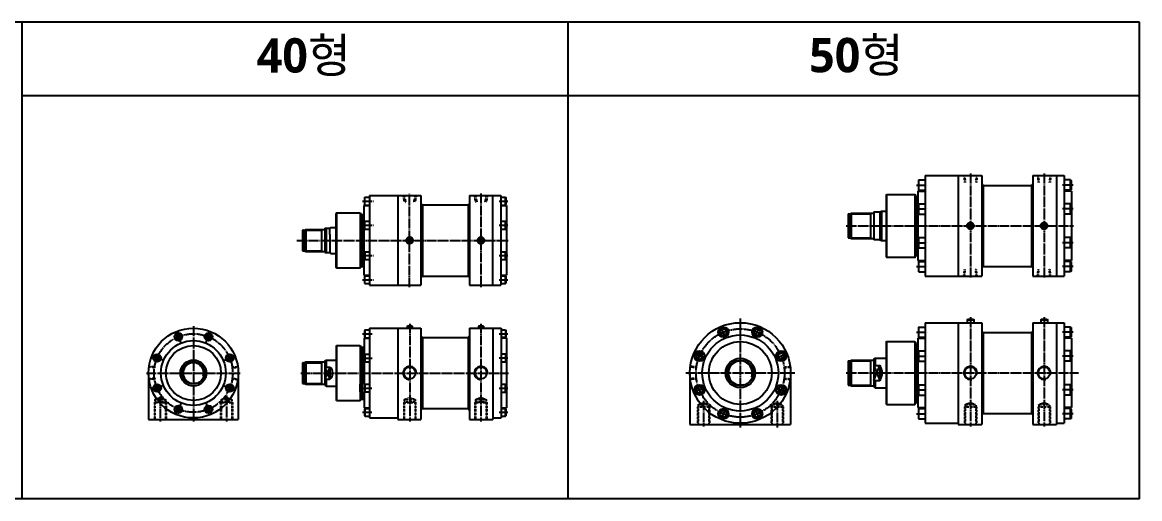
# Model space of a CAD drawing. Extents: x -985 to 5057, y -1057 to 1388.
# Drawn here: x 2782 to 5057, y 0 to 971 of the extents above; entities that cross this region are included whole.
import ezdxf

# ---------------------------------------------------------------- set-up
doc = ezdxf.new("R2010")
doc.units = 0
doc.header["$PDMODE"] = 1
for name, pattern in [('CENTER', [24, 20, -1.5, 1, -1.5]), ('HIDDEN', [5, 3.5, -1.5]), ('HIDDENX2', [0.75, 0.5, -0.25])]:
    doc.linetypes.add(name, pattern=pattern)
doc.layers.get('0').update_dxf_attribs({"linetype": 'CONTINUOUS'})
doc.layers.get('DEFPOINTS').update_dxf_attribs({"linetype": 'CONTINUOUS'})
for name, color, linetype in [('3', 2, 'HIDDEN'), ('4', 7, 'CONTINUOUS'), ('ML', 3, 'CONTINUOUS')]:
    doc.layers.add(name, color=color, linetype=linetype)
doc.styles.add('문자', font='romans.shx')

msp = doc.modelspace()

# ---------------------------------------------------------------- linework, layer by layer
for p, q in [((5057.3, 971), (0, 971)), ((2781.8, 0), (2781.8, 971)), ((3893.3, 0), (3893.3, 971)), ((5057.3, 0), (5057.3, 971)), ((5057.3, 821), (2781.8, 821)), ((5057.3, 0), (0, 0))]:
    msp.add_line(p, q)
at = {"color": 3}
for p, q in [((4470.4, 530.1), (4470.4, 582.1)), ((4470.4, 230.2), (4470.4, 282.2))]:
    msp.add_line(p, q, dxfattribs=at)
msp.add_circle((4712.8, 556.1), 7, dxfattribs=at)
at = {"layer": '3', "color": 2, "linetype": 'HIDDENX2'}
for p, q in [((4699.3, 658.6), (4700.8, 644.6)), ((4700.8, 658.6), (4702.3, 644.6)), ((4724.8, 658.6), (4723.3, 644.6)), ((4726.3, 658.6), (4724.8, 644.6)), ((4849.3, 658.6), (4850.8, 644.6)), ((4850.8, 658.6), (4852.3, 644.6)), ((4874.8, 658.6), (4873.3, 644.6)), ((4876.3, 658.6), (4874.8, 644.6)), ((3557.1, 617.9), (3559.6, 603.9)), ((3559.6, 617.9), (3562.6, 603.9)), ((3581.6, 617.9), (3578.6, 603.9)), ((3584.1, 617.9), (3581.6, 603.9)), ((3702.1, 617.9), (3704.6, 603.9)), ((3704.6, 617.9), (3707.6, 603.9)), ((3726.6, 617.9), (3723.6, 603.9)), ((3729.1, 617.9), (3726.6, 603.9)), ((4699.3, 453.6), (4700.8, 467.6)), ((4700.8, 453.6), (4702.3, 467.6)), ((4724.8, 453.6), (4723.3, 467.6)), ((4726.3, 453.6), (4724.8, 467.6)), ((4849.3, 453.6), (4850.8, 467.6)), ((4850.8, 453.6), (4852.3, 467.6)), ((4874.8, 453.6), (4873.3, 467.6)), ((4876.3, 453.6), (4874.8, 467.6)), ((3052.6, 266.9), (3039.5, 268.1)), ((3052.7, 268.1), (3039.7, 269.4)), ((3207.7, 268.1), (3220.8, 269.4)), ((3207.9, 266.9), (3221, 268.1)), ((4155.5, 267), (4142.2, 268.2)), ((4155.5, 268.2), (4142.4, 269.4)), ((4332.5, 268.2), (4345.7, 269.4)), ((4332.5, 267), (4345.8, 268.2)), ((3052.6, 245.4), (3039.5, 244.1)), ((3052.7, 244.1), (3039.7, 242.9)), ((3207.7, 244.1), (3220.8, 242.9)), ((3207.9, 245.4), (3221, 244.1)), ((4155.5, 245.5), (4142.2, 244.3)), ((4155.5, 244.2), (4142.4, 243.1)), ((4332.5, 245.5), (4345.8, 244.3)), ((4332.5, 244.2), (4345.7, 243.1)), ((3051.7, 202.1), (3062.7, 206.5)), ((3062.7, 206.5), (3073.7, 202.1)), ((3186.7, 202.1), (3197.7, 206.5)), ((3197.7, 206.5), (3208.7, 202.1)), ((3559.7, 202.1), (3570.7, 206.5)), ((3570.7, 206.5), (3581.7, 202.1)), ((3704.7, 202.1), (3715.7, 206.5)), ((3715.7, 206.5), (3726.7, 202.1)), ((3051.7, 197.1), (3050.7, 196.1)), ((3050.7, 196.1), (3074.7, 196.1)), ((3050.7, 196.1), (3050.7, 161.1)), ((3051.7, 202.1), (3073.7, 202.1)), ((3051.7, 202.1), (3051.7, 161.1)), ((3051.7, 197.1), (3073.7, 197.1)), ((3073.7, 202.1), (3073.7, 161.1)), ((3073.7, 197.1), (3074.7, 196.1)), ((3074.7, 196.1), (3074.7, 161.1)), ((3186.7, 197.1), (3185.7, 196.1)), ((3185.7, 196.1), (3209.7, 196.1)), ((3185.7, 196.1), (3185.7, 161.1)), ((3186.7, 202.1), (3208.7, 202.1)), ((3186.7, 202.1), (3186.7, 161.1)), ((3186.7, 197.1), (3208.7, 197.1)), ((3208.7, 202.1), (3208.7, 161.1)), ((3208.7, 197.1), (3209.7, 196.1)), ((3209.7, 196.1), (3209.7, 161.1)), ((3559.7, 197.1), (3558.7, 196.1)), ((3558.7, 196.1), (3558.7, 161.1)), ((3558.7, 196.1), (3582.7, 196.1)), ((3559.7, 202.1), (3559.7, 161.1)), ((3559.7, 202.1), (3581.7, 202.1)), ((3559.7, 197.1), (3581.7, 197.1)), ((3581.7, 202.1), (3581.7, 161.1)), ((3581.7, 197.1), (3582.7, 196.1)), ((3582.7, 196.1), (3582.7, 161.1)), ((3704.7, 197.1), (3703.7, 196.1)), ((3703.7, 196.1), (3727.7, 196.1)), ((3703.7, 196.1), (3703.7, 161.1)), ((3704.7, 202.1), (3726.7, 202.1)), ((3704.7, 202.1), (3704.7, 161.1)), ((3704.7, 197.1), (3726.7, 197.1)), ((3726.7, 202.1), (3726.7, 161.1)), ((3726.7, 197.1), (3727.7, 196.1)), ((3727.7, 196.1), (3727.7, 161.1)), ((4157, 187.2), (4157, 151.2)), ((4157, 187.2), (4181, 187.2)), ((4158, 192.2), (4169, 195.5)), ((4158, 192.2), (4158, 151.2)), ((4158, 192.2), (4180, 192.2)), ((4169, 195.5), (4180, 192.2)), ((4180, 192.2), (4180, 151.2)), ((4181, 187.2), (4181, 151.2)), ((4307, 187.2), (4307, 151.2)), ((4307, 187.2), (4331, 187.2)), ((4308, 192.2), (4319, 195.5)), ((4308, 192.2), (4308, 151.2)), ((4308, 192.2), (4330, 192.2)), ((4319, 195.5), (4330, 192.2)), ((4330, 192.2), (4330, 151.2)), ((4331, 187.2), (4331, 151.2)), ((4700.8, 187.2), (4724.8, 187.2)), ((4700.8, 187.2), (4700.8, 151.2)), ((4701.8, 192.2), (4712.8, 195.5)), ((4701.8, 192.2), (4723.8, 192.2)), ((4701.8, 192.2), (4701.8, 151.2)), ((4712.8, 195.5), (4723.8, 192.2)), ((4723.8, 192.2), (4723.8, 151.2)), ((4724.8, 187.2), (4724.8, 151.2)), ((4850.8, 187.2), (4874.8, 187.2)), ((4850.8, 187.2), (4850.8, 151.2)), ((4851.8, 192.2), (4862.8, 195.5)), ((4851.8, 192.2), (4873.8, 192.2)), ((4851.8, 192.2), (4851.8, 151.2)), ((4862.8, 195.5), (4873.8, 192.2)), ((4873.8, 192.2), (4873.8, 151.2)), ((4874.8, 187.2), (4874.8, 151.2))]:
    msp.add_line(p, q, dxfattribs=at)
at = {"layer": '4', "color": 0}
for p, q in [((4463.8, 580.6), (4509.3, 580.6)), ((4509.3, 580.6), (4511.9, 582.1)), ((3353.6, 547.4), (3391.1, 547.4)), ((3391.1, 547.4), (3393.7, 548.9)), ((4463.8, 531.6), (4509.3, 531.6)), ((4509.3, 531.6), (4511.9, 530.1)), ((3353.6, 505.4), (3391.1, 505.4)), ((3391.1, 505.4), (3393.7, 503.9)), ((3353.7, 277.1), (3391.2, 277.1)), ((3391.2, 277.1), (3393.8, 278.6)), ((4463.8, 280.7), (4509.3, 280.7)), ((4509.3, 280.7), (4511.9, 282.2)), ((3407.9, 268.4), (3397.7, 243.8)), ((3397.7, 268.4), (3407.9, 243.8)), ((4515.8, 241.1), (4528.3, 271.4)), ((4515.8, 271.4), (4528.3, 241.1)), ((3353.7, 235.1), (3391.2, 235.1)), ((3391.2, 235.1), (3393.8, 233.6)), ((4463.8, 231.7), (4509.3, 231.7)), ((4509.3, 231.7), (4511.9, 230.2))]:
    msp.add_line(p, q, dxfattribs=at)
for centre, radius, start, end in [((4712.8, 556.1), 6.5, 343.5889, 285.7556), ((4862.8, 556.1), 6.5, 336.0836, 289.3318), ((3570.6, 526.4), 6.5, 351.8918, 270.0376), ((3715.6, 526.4), 6.5, 351.8918, 270.0376), ((3130.2, 256.1), 21, 341.3769, 288.5943), ((4244, 256.2), 24.5, 341.2582, 286.7526), ((3570.7, 256.1), 13.5, 355.6528, 277.6447), ((3715.7, 256.1), 13.5, 352.1311, 277.5948), ((4712.8, 256.2), 13.5, 346.7258, 283.1342), ((4862.8, 256.2), 13.5, 346.337, 284.4251)]:
    msp.add_arc(centre, radius, start, end, dxfattribs=at)
at = {"layer": 'DEFPOINTS', "color": 0, "linetype": 'ByBlock'}
for p in [(4735.8, 658.6), (3593.6, 617.9), (3593.6, 434.9), (4735.8, 453.6), (3397.7, 231.3), (4515.8, 228), (3038.7, 161.1), (3546.7, 161.1), (3593.7, 161.1), (3692.7, 161.1), (3739.7, 161.1)]:
    msp.add_point(p, dxfattribs=at)
at = {"layer": 'ML', "color": 1, "linetype": 'CENTER'}
for p, q in [((4712.8, 662.6), (4712.8, 449.6)), ((4862.8, 662.6), (4862.8, 449.6)), ((4602.8, 639.3), (4624.8, 639.3)), ((4921.8, 639.3), (4899.8, 639.3)), ((3570.6, 430.9), (3570.6, 621.9)), ((3715.6, 621.9), (3715.6, 430.9)), ((3474.6, 606.4), (3497.2, 606.4)), ((3752.6, 606.4), (3770.6, 606.4)), ((4602.8, 590.6), (4624.8, 590.6)), ((4921.8, 590.6), (4899.8, 590.6)), ((3474.6, 557.4), (3497.2, 557.4)), ((3752.6, 557.4), (3770.6, 557.4)), ((3752.6, 557.4), (3770.6, 557.4)), ((4459.8, 556.1), (4922.8, 556.1)), ((3340.8, 526.4), (3771.6, 526.4)), ((4602.8, 521.7), (4624.8, 521.7)), ((4921.8, 521.7), (4899.8, 521.7)), ((3474.6, 495.4), (3497.2, 495.4)), ((3752.6, 495.4), (3770.6, 495.4)), ((3752.6, 495.4), (3770.6, 495.4)), ((4602.8, 473), (4624.8, 473)), ((4921.8, 473), (4899.8, 473)), ((3474.6, 446.4), (3497.2, 446.4)), ((3752.6, 446.4), (3770.6, 446.4)), ((4244, 367.2), (4244, 145.2)), ((4712.8, 369.7), (4712.8, 147.2)), ((4862.8, 369.7), (4862.8, 147.2)), ((3130.2, 351.6), (3130.2, 157.1)), ((3570.7, 356.6), (3570.7, 157.1)), ((3715.7, 356.6), (3715.7, 157.1)), ((4214.4, 327.8), (4204.8, 350.9)), ((4273.7, 327.8), (4283.3, 350.9)), ((3105, 317.1), (3095.2, 340.6)), ((3155.5, 317.1), (3165.3, 340.6)), ((3474.7, 336.1), (3494, 336.1)), ((3752.7, 336.1), (3770.7, 336.1)), ((4602.8, 339.4), (4624.8, 339.4)), ((4921.8, 339.4), (4899.8, 339.4)), ((3069.3, 281.4), (3045.7, 291.1)), ((3191.2, 281.4), (3214.8, 291.1)), ((3474.7, 286.7), (3494.6, 286.7)), ((3752.7, 287.1), (3770.7, 287.1)), ((4172.4, 285.9), (4149.3, 295.5)), ((4315.6, 285.9), (4338.7, 295.5)), ((4602.8, 290.7), (4624.8, 290.7)), ((4921.8, 290.7), (4899.8, 290.7)), ((3034.7, 256.1), (3225.7, 256.1)), ((3348.7, 256.1), (3771.7, 256.1)), ((4133, 256.2), (4355, 256.2)), ((4459.8, 256.2), (4932.7, 256.2)), ((3069.3, 230.8), (3045.7, 221.1)), ((3191.2, 230.8), (3214.8, 221.1)), ((3062.7, 208), (3062.7, 157.1)), ((3197.7, 210.3), (3197.7, 157.1)), ((3474.7, 225.5), (3493.4, 225.5)), ((3752.7, 225.1), (3770.7, 225.1)), ((4172.4, 226.6), (4149.3, 217)), ((4315.6, 226.6), (4338.7, 217)), ((4602.8, 221.8), (4624.8, 221.8)), ((4921.8, 221.8), (4899.8, 221.8)), ((3105, 195.1), (3095.2, 171.6)), ((3155.5, 195.1), (3165.3, 171.6)), ((4169, 199.5), (4169, 147.2)), ((4214.4, 184.6), (4204.8, 161.5)), ((4273.7, 184.6), (4283.3, 161.5)), ((4319, 199.5), (4319, 145.2)), ((3474.7, 176.1), (3493.4, 176.1)), ((3752.7, 176.1), (3770.7, 176.1)), ((4602.8, 173.1), (4624.8, 173.1)), ((4921.8, 173.1), (4899.8, 173.1))]:
    msp.add_line(p, q, dxfattribs=at)
at = {"layer": 'ML'}
for p, q in [((4887.8, 660.2), (4887.8, 453.6)), ((4607.8, 649.8), (4606.8, 648.8)), ((4606.8, 648.8), (4606.8, 629.8)), ((4607.8, 628.8), (4607.8, 649.8)), ((4607.8, 649.8), (4620.8, 649.8)), ((4620.8, 658.6), (4620.8, 453.6)), ((4620.8, 658.6), (4687.8, 658.6)), ((4687.8, 658.6), (4687.8, 453.6)), ((4687.8, 658.6), (4735.8, 658.6)), ((4687.8, 658.6), (4687.8, 453.6)), ((4735.8, 658.6), (4735.8, 453.6)), ((4738.8, 638.6), (4735.8, 641.6)), ((4738.8, 638.6), (4738.8, 473.6)), ((4738.8, 638.6), (4836.8, 638.6)), ((4836.8, 638.6), (4839.8, 641.6)), ((4836.8, 638.6), (4836.8, 473.6)), ((4839.8, 658.6), (4903.8, 658.6)), ((4839.8, 658.6), (4839.8, 453.6)), ((4903.8, 658.6), (4903.8, 453.6)), ((4916.8, 649.8), (4903.8, 649.8)), ((4916.8, 628.8), (4916.8, 649.8)), ((4916.8, 649.8), (4917.8, 648.8)), ((4917.8, 648.8), (4917.8, 629.8)), ((3479.6, 614.4), (3478.6, 613.4)), ((3479.6, 614.4), (3488.6, 614.4)), ((3479.6, 598.4), (3479.6, 614.4)), ((3488.6, 617.9), (3593.6, 617.9)), ((3488.6, 617.9), (3488.6, 434.9)), ((3546.6, 617.9), (3546.6, 434.9)), ((3593.6, 617.9), (3593.6, 434.9)), ((3692.6, 617.9), (3756.6, 617.9)), ((3692.6, 617.9), (3692.6, 434.9)), ((3739.6, 617.9), (3739.6, 434.9)), ((3756.6, 617.9), (3756.6, 434.9)), ((3756.6, 614.4), (3765.6, 614.4)), ((3765.6, 614.4), (3766.6, 613.4)), ((3765.6, 598.4), (3765.6, 614.4)), ((4540.8, 619.1), (4541.8, 620.1)), ((4540.8, 619.1), (4540.8, 493.1)), ((4541.8, 620.1), (4541.8, 492.1)), ((4541.8, 620.1), (4599.8, 620.1)), ((4599.8, 620.1), (4599.8, 492.1)), ((4599.8, 620.1), (4600.8, 619.1)), ((4600.8, 619.1), (4600.8, 493.1)), ((4600.8, 613.4), (4603.8, 615.1)), ((4603.8, 615.1), (4603.8, 497.1)), ((4603.8, 615.1), (4605.8, 615.1)), ((4605.8, 626.8), (4605.8, 485.5)), ((4605.8, 626.8), (4620.8, 626.8)), ((4606.8, 629.8), (4607.8, 628.8)), ((4607.8, 628.8), (4620.8, 628.8)), ((4916.8, 628.8), (4903.8, 628.8)), ((4918.8, 626.8), (4903.8, 626.8)), ((4917.8, 629.8), (4916.8, 628.8)), ((4918.8, 626.8), (4918.8, 485.5)), ((3477.6, 597.4), (3477.6, 455.4)), ((3477.6, 597.4), (3488.6, 597.4)), ((3478.6, 613.4), (3478.6, 599.4)), ((3479.6, 598.4), (3478.6, 599.4)), ((3479.6, 598.4), (3488.6, 598.4)), ((3596.6, 598.9), (3593.6, 601.9)), ((3596.6, 598.9), (3689.6, 598.9)), ((3596.6, 598.9), (3596.6, 453.9)), ((3689.6, 598.9), (3692.6, 601.9)), ((3689.6, 598.9), (3689.6, 453.9)), ((3756.6, 598.4), (3765.6, 598.4)), ((3756.6, 597.4), (3767.6, 597.4)), ((3765.6, 598.4), (3766.6, 599.4)), ((3766.6, 613.4), (3766.6, 599.4)), ((3767.6, 597.4), (3767.6, 455.4)), ((4607.8, 601.1), (4606.8, 600.1)), ((4606.8, 600.1), (4606.8, 581.1)), ((4607.8, 580.1), (4607.8, 601.1)), ((4607.8, 601.1), (4620.8, 601.1)), ((4916.8, 601.1), (4903.8, 601.1)), ((4916.8, 580.1), (4916.8, 601.1)), ((4916.8, 601.1), (4917.8, 600.1)), ((4917.8, 600.1), (4917.8, 581.1)), ((3421.6, 582.4), (3420.6, 581.4)), ((3420.6, 581.4), (3420.6, 471.4)), ((3421.6, 582.4), (3469.6, 582.4)), ((3421.6, 582.4), (3421.6, 470.4)), ((3469.6, 582.4), (3469.6, 565.4)), ((3469.6, 582.4), (3470.6, 581.4)), ((3470.6, 581.4), (3470.6, 565.4)), ((3470.6, 577.7), (3473.6, 579.4)), ((3473.6, 579.4), (3473.6, 565.4)), ((3473.6, 579.4), (3477.6, 579.4)), ((4463.8, 580.6), (4463.8, 531.6)), ((4463.8, 580.6), (4467.8, 580.6)), ((4467.8, 580.6), (4470.4, 582.1)), ((4467.8, 580.6), (4467.8, 531.6)), ((4470.4, 582.1), (4515.8, 582.1)), ((4509.3, 582.1), (4509.3, 530.1)), ((4515.8, 584.4), (4515.8, 527.9)), ((4515.8, 584.4), (4528.3, 584.4)), ((4528.3, 584.4), (4531.3, 586.1)), ((4528.3, 584.4), (4528.3, 527.9)), ((4531.3, 586.1), (4540.8, 586.1)), ((4531.3, 586.1), (4531.3, 526.1)), ((4606.8, 581.1), (4607.8, 580.1)), ((4607.8, 580.1), (4620.8, 580.1)), ((4916.8, 580.1), (4903.8, 580.1)), ((4917.8, 581.1), (4916.8, 580.1)), ((3352.6, 547.4), (3352.6, 505.4)), ((3353.6, 547.4), (3352.6, 547.4)), ((3352.6, 547.4), (3356.6, 547.4)), ((3356.6, 547.4), (3359.2, 548.9)), ((3356.6, 547.4), (3356.6, 505.4)), ((3359.2, 548.9), (3359.2, 503.9)), ((3359.2, 548.9), (3397.6, 548.9)), ((3391.1, 548.9), (3391.1, 503.9)), ((3397.6, 551.2), (3397.6, 501.6)), ((3397.6, 551.2), (3407.8, 551.2)), ((3400.6, 551.2), (3400.6, 538.7)), ((3407.4, 551.2), (3410.4, 552.9)), ((3407.8, 538.7), (3407.8, 551.4)), ((3410.4, 552.9), (3420.6, 552.9)), ((3469.6, 565.4), (3469.6, 487.4)), ((3470.6, 565.4), (3470.6, 487.4)), ((3473.6, 565.4), (3473.6, 487.4)), ((3473.6, 549.4), (3473.6, 503.4)), ((3479.6, 565.4), (3478.6, 564.4)), ((3478.6, 564.4), (3478.6, 550.4)), ((3478.6, 550.4), (3479.6, 549.4)), ((3479.6, 565.4), (3488.6, 565.4)), ((3479.6, 549.4), (3479.6, 565.4)), ((3479.6, 549.4), (3488.6, 549.4)), ((3756.6, 565.4), (3765.6, 565.4)), ((3756.6, 549.4), (3765.6, 549.4)), ((3765.6, 565.4), (3766.6, 564.4)), ((3765.6, 549.4), (3765.6, 565.4)), ((3765.6, 549.4), (3766.6, 550.4)), ((3766.6, 564.4), (3766.6, 550.4)), ((3400.6, 538.7), (3400.6, 514.1)), ((3407.8, 538.7), (3407.8, 514.1)), ((4463.8, 531.6), (4467.8, 531.6)), ((4467.8, 531.6), (4470.4, 530.1)), ((4470.4, 530.1), (4515.8, 530.1)), ((4528.3, 527.9), (4515.8, 527.9)), ((4528.3, 527.9), (4531.3, 526.1)), ((4531.3, 526.1), (4540.8, 526.1)), ((4607.8, 532.2), (4606.8, 531.2)), ((4606.8, 531.2), (4606.8, 512.2)), ((4607.8, 511.2), (4607.8, 532.2)), ((4607.8, 532.2), (4620.8, 532.2)), ((4916.8, 532.2), (4903.8, 532.2)), ((4916.8, 511.2), (4916.8, 532.2)), ((4916.8, 532.2), (4917.8, 531.2)), ((4917.8, 531.2), (4917.8, 512.2)), ((3353.6, 505.4), (3352.6, 505.4)), ((3352.6, 505.4), (3356.6, 505.4)), ((3356.6, 505.4), (3359.2, 503.9)), ((3359.2, 503.9), (3397.6, 503.9)), ((3397.6, 501.6), (3407.8, 501.6)), ((3400.6, 514.1), (3400.6, 501.6)), ((3407.4, 501.6), (3410.4, 499.9)), ((3407.8, 514.1), (3407.8, 501.4)), ((3479.6, 503.4), (3478.6, 502.4)), ((3478.6, 502.4), (3478.6, 488.4)), ((3479.6, 503.4), (3488.6, 503.4)), ((3479.6, 503.4), (3479.6, 487.4)), ((3756.6, 503.4), (3765.6, 503.4)), ((3766.6, 502.4), (3765.6, 503.4)), ((3765.6, 487.4), (3765.6, 503.4)), ((3766.6, 502.4), (3766.6, 488.4)), ((4606.8, 512.2), (4607.8, 511.2)), ((4607.8, 511.2), (4620.8, 511.2)), ((4916.8, 511.2), (4903.8, 511.2)), ((4917.8, 512.2), (4916.8, 511.2)), ((3410.4, 499.9), (3420.6, 499.9)), ((3469.6, 487.4), (3469.6, 470.4)), ((3470.6, 487.4), (3470.6, 471.4)), ((3473.6, 487.4), (3473.6, 473.4)), ((3478.6, 488.4), (3479.6, 487.4)), ((3479.6, 487.4), (3488.6, 487.4)), ((3756.6, 487.4), (3765.6, 487.4)), ((3765.6, 487.4), (3766.6, 488.4)), ((4540.8, 493.1), (4541.8, 492.1)), ((4541.8, 492.1), (4599.8, 492.1)), ((4599.8, 492.1), (4600.8, 493.1)), ((4600.8, 498.9), (4603.8, 497.1)), ((4603.8, 497.1), (4605.8, 497.1)), ((4605.8, 485.5), (4620.8, 485.5)), ((4607.8, 483.5), (4606.8, 482.5)), ((4606.8, 482.5), (4606.8, 463.5)), ((4607.8, 462.5), (4607.8, 483.5)), ((4607.8, 483.5), (4620.8, 483.5)), ((4918.8, 485.5), (4903.8, 485.5)), ((4916.8, 483.5), (4903.8, 483.5)), ((4916.8, 462.5), (4916.8, 483.5)), ((4916.8, 483.5), (4917.8, 482.5)), ((4917.8, 482.5), (4917.8, 463.5)), ((3421.6, 470.4), (3420.6, 471.4)), ((3421.6, 470.4), (3469.6, 470.4)), ((3469.6, 470.4), (3470.6, 471.4)), ((3470.6, 475.1), (3473.6, 473.4)), ((3473.6, 473.4), (3477.6, 473.4)), ((3477.6, 455.4), (3488.6, 455.4)), ((3756.6, 455.4), (3767.6, 455.4)), ((4606.8, 463.5), (4607.8, 462.5)), ((4607.8, 462.5), (4620.8, 462.5)), ((4735.8, 470.6), (4738.8, 473.6)), ((4738.8, 473.6), (4836.8, 473.6)), ((4839.8, 470.6), (4836.8, 473.6)), ((4916.8, 462.5), (4903.8, 462.5)), ((4917.8, 463.5), (4916.8, 462.5)), ((3479.6, 454.4), (3478.6, 453.4)), ((3478.6, 453.4), (3478.6, 439.4)), ((3479.6, 438.4), (3478.6, 439.4)), ((3479.6, 454.4), (3488.6, 454.4)), ((3479.6, 438.4), (3479.6, 454.4)), ((3479.6, 438.4), (3488.6, 438.4)), ((3488.6, 434.9), (3593.6, 434.9)), ((3596.6, 453.9), (3593.6, 450.9)), ((3596.6, 453.9), (3689.6, 453.9)), ((3689.6, 453.9), (3692.6, 450.9)), ((3692.6, 434.9), (3756.6, 434.9)), ((3756.6, 454.4), (3765.6, 454.4)), ((3756.6, 438.4), (3765.6, 438.4)), ((3765.6, 454.4), (3766.6, 453.4)), ((3765.6, 438.4), (3765.6, 454.4)), ((3765.6, 438.4), (3766.6, 439.4)), ((3766.6, 453.4), (3766.6, 439.4)), ((4620.8, 453.6), (4735.8, 453.6)), ((4839.8, 453.6), (4887.8, 453.6)), ((4887.8, 453.6), (4903.8, 453.6)), ((4706.8, 365.7), (4705.8, 364.7)), ((4705.8, 364.7), (4705.8, 358.7)), ((4705.8, 364.7), (4719.8, 364.7)), ((4706.8, 365.7), (4718.8, 365.7)), ((4718.8, 365.7), (4719.8, 364.7)), ((4719.8, 364.7), (4719.8, 358.7)), ((4856.8, 365.7), (4855.8, 364.7)), ((4855.8, 364.7), (4869.8, 364.7)), ((4855.8, 364.7), (4855.8, 358.7)), ((4856.8, 365.7), (4868.8, 365.7)), ((4868.8, 365.7), (4869.8, 364.7)), ((4869.8, 364.7), (4869.8, 358.7)), ((3479.7, 344.1), (3478.7, 343.1)), ((3478.7, 343.1), (3478.7, 329.1)), ((3479.7, 344.1), (3488.7, 344.1)), ((3479.7, 328.1), (3479.7, 344.1)), ((3488.7, 347.6), (3593.7, 347.6)), ((3488.7, 347.6), (3488.7, 164.6)), ((3546.7, 347.6), (3546.7, 161.1)), ((3565.7, 351.6), (3566.7, 352.6)), ((3565.7, 351.6), (3565.7, 347.6)), ((3565.7, 351.6), (3575.7, 351.6)), ((3566.7, 352.6), (3574.7, 352.6)), ((3575.7, 351.6), (3574.7, 352.6)), ((3575.7, 351.6), (3575.7, 347.6)), ((3593.7, 347.6), (3593.7, 161.1)), ((3692.7, 347.6), (3692.7, 161.1)), ((3692.7, 347.6), (3756.7, 347.6)), ((3711.7, 352.6), (3710.7, 351.6)), ((3710.7, 351.6), (3710.7, 347.6)), ((3710.7, 351.6), (3720.7, 351.6)), ((3711.7, 352.6), (3719.7, 352.6)), ((3719.7, 352.6), (3720.7, 351.6)), ((3720.7, 351.6), (3720.7, 347.6)), ((3739.7, 347.6), (3739.7, 161.1)), ((3756.7, 347.6), (3756.7, 164.6)), ((3756.7, 344.1), (3765.7, 344.1)), ((3765.7, 344.1), (3766.7, 343.1)), ((3765.7, 344.1), (3765.7, 328.1)), ((3766.7, 343.1), (3766.7, 329.1)), ((4607.8, 349.9), (4606.8, 348.9)), ((4606.8, 348.9), (4606.8, 329.9)), ((4607.8, 328.9), (4607.8, 349.9)), ((4607.8, 349.9), (4620.8, 349.9)), ((4620.8, 358.7), (4687.8, 358.7)), ((4620.8, 358.7), (4620.8, 153.7)), ((4687.8, 358.7), (4687.8, 151.2)), ((4687.8, 358.7), (4687.8, 153.7)), ((4687.8, 358.7), (4735.8, 358.7)), ((4735.8, 358.7), (4735.8, 151.2)), ((4738.8, 338.7), (4735.8, 341.7)), ((4836.8, 338.7), (4839.8, 341.7)), ((4839.8, 358.7), (4839.8, 151.2)), ((4839.8, 358.7), (4903.8, 358.7)), ((4887.8, 358.7), (4887.8, 151.2)), ((4903.8, 358.7), (4903.8, 153.7)), ((4916.8, 349.9), (4903.8, 349.9)), ((4916.8, 328.9), (4916.8, 349.9)), ((4916.8, 349.9), (4917.8, 348.9)), ((4917.8, 348.9), (4917.8, 329.9)), ((3477.7, 327.1), (3477.7, 185.1)), ((3477.7, 327.1), (3488.7, 327.1)), ((3479.7, 328.1), (3478.7, 329.1)), ((3479.7, 328.1), (3488.7, 328.1)), ((3596.7, 328.6), (3593.7, 331.6)), ((3596.7, 328.6), (3689.7, 328.6)), ((3596.7, 328.6), (3596.7, 183.6)), ((3689.7, 328.6), (3692.7, 331.6)), ((3689.7, 328.6), (3689.7, 183.6)), ((3756.7, 329.1), (3765.7, 329.1)), ((3756.7, 328.1), (3767.7, 328.1)), ((3765.7, 328.1), (3766.7, 329.1)), ((3767.7, 328.1), (3767.7, 185.1)), ((4540.8, 319.2), (4541.8, 320.2)), ((4540.8, 319.2), (4540.8, 193.2)), ((4541.8, 320.2), (4599.8, 320.2)), ((4541.8, 320.2), (4541.8, 192.2)), ((4599.8, 320.2), (4600.8, 319.2)), ((4599.8, 320.2), (4599.8, 192.2)), ((4600.8, 319.2), (4600.8, 193.2)), ((4605.8, 326.9), (4605.8, 185.6)), ((4605.8, 326.9), (4620.8, 326.9)), ((4606.8, 329.9), (4607.8, 328.9)), ((4607.8, 328.9), (4620.8, 328.9)), ((4738.8, 338.7), (4836.8, 338.7)), ((4738.8, 338.7), (4738.8, 173.7)), ((4836.8, 338.7), (4836.8, 173.7)), ((4916.8, 328.9), (4903.8, 328.9)), ((4918.8, 326.9), (4903.8, 326.9)), ((4917.8, 329.9), (4916.8, 328.9)), ((4918.8, 326.9), (4918.8, 185.6)), ((3421.7, 312.1), (3420.7, 311.1)), ((3420.7, 311.1), (3420.7, 201.1)), ((3421.7, 312.1), (3469.7, 312.1)), ((3421.7, 312.1), (3421.7, 200.1)), ((3469.7, 312.1), (3470.7, 311.1)), ((3469.7, 312.1), (3469.7, 294.7)), ((3470.7, 311.1), (3470.7, 294.7)), ((3470.7, 307.4), (3473.7, 309.1)), ((3473.7, 309.1), (3477.7, 309.1)), ((3473.7, 309.1), (3473.7, 294.7)), ((4600.8, 313.5), (4603.8, 315.2)), ((4603.8, 315.2), (4605.8, 315.2)), ((4603.8, 315.2), (4603.8, 197.2)), ((4607.8, 301.2), (4606.8, 300.2)), ((4606.8, 300.2), (4606.8, 281.2)), ((4607.8, 280.2), (4607.8, 301.2)), ((4607.8, 301.2), (4620.8, 301.2)), ((4916.8, 301.2), (4903.8, 301.2)), ((4916.8, 280.2), (4916.8, 301.2)), ((4916.8, 301.2), (4917.8, 300.2)), ((4917.8, 300.2), (4917.8, 281.2)), ((3352.7, 277.1), (3352.7, 235.1)), ((3353.7, 277.1), (3352.7, 277.1)), ((3352.7, 277.1), (3356.7, 277.1)), ((3356.7, 277.1), (3359.3, 278.6)), ((3356.7, 277.1), (3356.7, 235.1)), ((3359.3, 278.6), (3397.7, 278.6)), ((3359.3, 278.6), (3359.3, 233.6)), ((3391.2, 278.6), (3391.2, 233.6)), ((3397.7, 280.9), (3400.7, 282.6)), ((3397.7, 280.9), (3397.7, 231.3)), ((3400.7, 282.6), (3420.7, 282.6)), ((3400.7, 282.6), (3400.7, 268.4)), ((3469.7, 294.7), (3469.7, 278.7)), ((3469.7, 278.7), (3469.7, 233.5)), ((3470.7, 294.7), (3470.7, 278.7)), ((3470.7, 278.7), (3470.7, 233.5)), ((3473.7, 294.7), (3473.7, 278.7)), ((3473.7, 278.7), (3473.7, 233.5)), ((3478.7, 293.7), (3479.7, 294.7)), ((3478.7, 293.7), (3478.7, 279.7)), ((3479.7, 278.7), (3478.7, 279.7)), ((3479.7, 294.7), (3488.7, 294.7)), ((3479.7, 278.7), (3479.7, 294.7)), ((3479.7, 278.7), (3488.7, 278.7)), ((3756.7, 295.1), (3765.7, 295.1)), ((3756.7, 279.1), (3765.7, 279.1)), ((3765.7, 295.1), (3766.7, 294.1)), ((3765.7, 295.1), (3765.7, 279.1)), ((3765.7, 279.1), (3766.7, 280.1)), ((3766.7, 294.1), (3766.7, 280.1)), ((4463.8, 280.7), (4463.8, 231.7)), ((4463.8, 280.7), (4467.8, 280.7)), ((4467.8, 280.7), (4470.4, 282.2)), ((4467.8, 280.7), (4467.8, 231.7)), ((4470.4, 282.2), (4515.8, 282.2)), ((4509.3, 282.2), (4509.3, 230.2)), ((4515.8, 284.5), (4518.8, 286.2)), ((4515.8, 284.5), (4515.8, 228)), ((4518.8, 286.2), (4540.8, 286.2)), ((4518.8, 286.2), (4518.8, 271.4)), ((4606.8, 281.2), (4607.8, 280.2)), ((4607.8, 280.2), (4620.8, 280.2)), ((4916.8, 280.2), (4903.8, 280.2)), ((4917.8, 281.2), (4916.8, 280.2)), ((3038.7, 256.1), (3038.7, 161.1)), ((3105.2, 264.9), (3105.2, 247.3)), ((3155.2, 264.9), (3155.2, 247.3)), ((3221.7, 256.1), (3221.7, 161.1)), ((3397.7, 268.4), (3407.9, 268.4)), ((3407.9, 268.4), (3407.9, 243.8)), ((4141.5, 256.2), (4141.5, 151.2)), ((4215.5, 265.6), (4215.5, 246.9)), ((4272.5, 265.6), (4272.5, 246.9)), ((4346.5, 258.2), (4346.5, 151.2)), ((4515.8, 271.4), (4528.3, 271.4)), ((4528.3, 271.4), (4528.3, 241.1)), ((3353.7, 235.1), (3352.7, 235.1)), ((3352.7, 235.1), (3356.7, 235.1)), ((3356.7, 235.1), (3359.3, 233.6)), ((3359.3, 233.6), (3397.7, 233.6)), ((3397.7, 243.8), (3407.9, 243.8)), ((3397.7, 231.3), (3400.7, 229.6)), ((3400.7, 243.8), (3400.7, 229.6)), ((3400.7, 229.6), (3420.7, 229.6)), ((3469.7, 217.5), (3469.7, 233.5)), ((3470.7, 217.5), (3470.7, 233.5)), ((3473.7, 217.5), (3473.7, 233.5)), ((3479.7, 233.5), (3478.7, 232.5)), ((3478.7, 232.5), (3478.7, 218.5)), ((3479.7, 217.5), (3479.7, 233.5)), ((3479.7, 233.5), (3488.7, 233.5)), ((3756.7, 233.1), (3765.7, 233.1)), ((3765.7, 233.1), (3766.7, 232.1)), ((3765.7, 217.1), (3765.7, 233.1)), ((3766.7, 232.1), (3766.7, 218.1)), ((4463.8, 231.7), (4467.8, 231.7)), ((4467.8, 231.7), (4470.4, 230.2)), ((4470.4, 230.2), (4515.8, 230.2)), ((4515.8, 241.1), (4528.3, 241.1)), ((4515.8, 228), (4518.8, 226.2)), ((4518.8, 241.1), (4518.8, 226.2)), ((4607.8, 232.3), (4606.8, 231.3)), ((4606.8, 231.3), (4606.8, 212.3)), ((4607.8, 211.3), (4607.8, 232.3)), ((4607.8, 232.3), (4620.8, 232.3)), ((4916.8, 232.3), (4903.8, 232.3)), ((4916.8, 211.3), (4916.8, 232.3)), ((4916.8, 232.3), (4917.8, 231.3)), ((4917.8, 231.3), (4917.8, 212.3)), ((3469.7, 217.5), (3469.7, 200.1)), ((3470.7, 217.5), (3470.7, 201.1)), ((3470.7, 204.8), (3473.7, 203.1)), ((3473.7, 217.5), (3473.7, 203.1)), ((3479.7, 217.5), (3478.7, 218.5)), ((3479.7, 217.5), (3488.7, 217.5)), ((3756.7, 217.1), (3765.7, 217.1)), ((3765.7, 217.1), (3766.7, 218.1)), ((4518.8, 226.2), (4540.8, 226.2)), ((4606.8, 212.3), (4607.8, 211.3)), ((4607.8, 211.3), (4620.8, 211.3)), ((4916.8, 211.3), (4903.8, 211.3)), ((4917.8, 212.3), (4916.8, 211.3)), ((3421.7, 200.1), (3420.7, 201.1)), ((3421.7, 200.1), (3469.7, 200.1)), ((3469.7, 200.1), (3470.7, 201.1)), ((3473.7, 203.1), (3477.7, 203.1)), ((3477.7, 185.1), (3488.7, 185.1)), ((3479.7, 184.1), (3478.7, 183.1)), ((3478.7, 183.1), (3478.7, 169.1)), ((3479.7, 184.1), (3488.7, 184.1)), ((3479.7, 168.1), (3479.7, 184.1)), ((3596.7, 183.6), (3593.7, 180.6)), ((3596.7, 183.6), (3689.7, 183.6)), ((3689.7, 183.6), (3692.7, 180.6)), ((3756.7, 185.1), (3767.7, 185.1)), ((3756.7, 184.1), (3765.7, 184.1)), ((3765.7, 184.1), (3766.7, 183.1)), ((3765.7, 168.1), (3765.7, 184.1)), ((3766.7, 183.1), (3766.7, 169.1)), ((4540.8, 193.2), (4541.8, 192.2)), ((4541.8, 192.2), (4599.8, 192.2)), ((4599.8, 192.2), (4600.8, 193.2)), ((4600.8, 199), (4603.8, 197.2)), ((4603.8, 197.2), (4605.8, 197.2)), ((4605.8, 185.6), (4620.8, 185.6)), ((4607.8, 183.6), (4606.8, 182.6)), ((4606.8, 182.6), (4606.8, 163.6)), ((4607.8, 162.6), (4607.8, 183.6)), ((4607.8, 183.6), (4620.8, 183.6)), ((4918.8, 185.6), (4903.8, 185.6)), ((4916.8, 183.6), (4903.8, 183.6)), ((4916.8, 162.6), (4916.8, 183.6)), ((4916.8, 183.6), (4917.8, 182.6)), ((4917.8, 182.6), (4917.8, 163.6)), ((3038.7, 161.1), (3221.7, 161.1)), ((3479.7, 168.1), (3478.7, 169.1)), ((3479.7, 168.1), (3488.7, 168.1)), ((3488.7, 164.6), (3546.7, 164.6)), ((3546.7, 161.1), (3593.7, 161.1)), ((3692.7, 161.1), (3739.7, 161.1)), ((3739.7, 164.6), (3756.7, 164.6)), ((3756.7, 168.1), (3765.7, 168.1)), ((3765.7, 168.1), (3766.7, 169.1)), ((4606.8, 163.6), (4607.8, 162.6)), ((4607.8, 162.6), (4620.8, 162.6)), ((4735.8, 170.7), (4738.8, 173.7)), ((4738.8, 173.7), (4836.8, 173.7)), ((4839.8, 170.7), (4836.8, 173.7)), ((4916.8, 162.6), (4903.8, 162.6)), ((4917.8, 163.6), (4916.8, 162.6)), ((4141.5, 151.2), (4346.5, 151.2)), ((4620.8, 153.7), (4687.8, 153.7)), ((4687.8, 151.2), (4735.8, 151.2)), ((4839.8, 151.2), (4887.8, 151.2)), ((4887.8, 153.7), (4903.8, 153.7))]:
    msp.add_line(p, q, dxfattribs=at)
for points in [[(4715.3, 557.6), (4712.8, 559), (4710.3, 557.6), (4710.3, 554.7), (4712.8, 553.3), (4715.3, 554.7)], [(4865.3, 557.6), (4862.8, 559), (4860.3, 557.6), (4860.3, 554.7), (4862.8, 553.3), (4865.3, 554.7)], [(3573.1, 524.9), (3570.6, 523.5), (3568.1, 524.9), (3568.1, 527.8), (3570.6, 529.3), (3573.1, 527.8)], [(3573.1, 527.8), (3570.6, 529.3), (3568.1, 527.8), (3568.1, 524.9), (3570.6, 523.5), (3573.1, 524.9)], [(3718.1, 527.8), (3715.6, 529.3), (3713.1, 527.8), (3713.1, 524.9), (3715.6, 523.5), (3718.1, 524.9)], [(3718.1, 524.9), (3715.6, 523.5), (3713.1, 524.9), (3713.1, 527.8), (3715.6, 529.3), (3718.1, 527.8)], [(4214, 344.8), (4207.2, 345.9), (4202.8, 340.5), (4205.2, 334), (4212.1, 332.9), (4216.4, 338.3)], [(4285.4, 340.1), (4281.3, 345.7), (4274.4, 345), (4271.6, 338.7), (4275.6, 333.1), (4282.5, 333.8)], [(3103.4, 331.5), (3100.3, 334), (3096.5, 332.5), (3095.9, 328.6), (3099, 326.1), (3102.7, 327.5)], [(3164.5, 328.4), (3164.1, 332.4), (3160.4, 334), (3157.2, 331.6), (3157.6, 327.7), (3161.3, 326)], [(4160.2, 297.6), (4154.6, 293.5), (4155.3, 286.6), (4161.6, 283.8), (4167.2, 287.8), (4166.5, 294.7)], [(4332.6, 286.3), (4333.7, 293.1), (4328.3, 297.5), (4321.8, 295.1), (4320.7, 288.2), (4326.1, 283.8)], [(3058, 290.4), (3054, 290), (3052.4, 286.3), (3054.7, 283.1), (3058.7, 283.5), (3060.3, 287.1)], [(3205.6, 283), (3208.1, 286.1), (3206.7, 289.8), (3202.7, 290.5), (3200.2, 287.3), (3201.6, 283.6)], [(3054.9, 229.2), (3052.4, 226.1), (3053.8, 222.4), (3057.8, 221.8), (3060.3, 224.9), (3058.8, 228.6)], [(3202.5, 221.8), (3206.5, 222.3), (3208.1, 225.9), (3205.8, 229.1), (3201.8, 228.7), (3200.2, 225.1)], [(4155.5, 226.2), (4154.4, 219.4), (4159.8, 215), (4166.3, 217.4), (4167.4, 224.2), (4162, 228.6)], [(4327.9, 214.9), (4333.5, 218.9), (4332.8, 225.8), (4326.5, 228.7), (4320.9, 224.7), (4321.6, 217.8)], [(3096, 183.8), (3096.4, 179.8), (3100.1, 178.2), (3103.3, 180.6), (3102.9, 184.5), (3099.2, 186.2)], [(3157.1, 180.8), (3160.2, 178.2), (3164, 179.7), (3164.6, 183.6), (3161.5, 186.1), (3157.7, 184.7)], [(4202.7, 172.4), (4206.8, 166.8), (4213.6, 167.5), (4216.5, 173.8), (4212.5, 179.4), (4205.6, 178.7)], [(4274.1, 167.7), (4280.9, 166.6), (4285.3, 172), (4282.9, 178.5), (4276, 179.6), (4271.6, 174.2)]]:
    msp.add_lwpolyline(points, close=True, dxfattribs=at)
for centre, radius in [((4712.8, 556.1), 5.5), ((4712.8, 556.1), 5), ((4862.8, 556.1), 7), ((4862.8, 556.1), 5.5), ((4862.8, 556.1), 5), ((3570.6, 526.4), 7), ((3570.6, 526.4), 7), ((3570.6, 526.4), 5.5), ((3570.6, 526.4), 5.5), ((3570.6, 526.4), 5), ((3570.6, 526.4), 5), ((3715.6, 526.4), 7), ((3715.6, 526.4), 7), ((3715.6, 526.4), 5.5), ((3715.6, 526.4), 5.5), ((3715.6, 526.4), 5), ((3715.6, 526.4), 5), ((3130.2, 256.1), 91.5), ((4244, 256.2), 102.5), ((4209.6, 339.4), 10.5), ((4209.6, 339.4), 9.5), ((4278.5, 339.4), 10.5), ((4278.5, 339.4), 9.5), ((3130.2, 256.1), 66), ((3099.6, 330), 8), ((3099.6, 330), 7), ((3160.9, 330), 8), ((3160.9, 330), 7), ((4244, 256.2), 77.5), ((4244, 256.2), 64), ((3130.2, 256.1), 56), ((4160.9, 290.7), 10.5), ((4160.9, 290.7), 9.5), ((4327.2, 290.7), 10.5), ((4327.2, 290.7), 9.5), ((3056.3, 286.7), 8), ((3056.3, 286.7), 7), ((3130.2, 256.1), 26.5), ((3130.2, 256.1), 22.5), ((3204.2, 286.7), 8), ((3204.2, 286.7), 7), ((4244, 256.2), 30), ((4244, 256.2), 26), ((3570.7, 256.1), 12), ((3715.7, 256.1), 12), ((4712.8, 256.2), 12), ((4862.8, 256.2), 12), ((3056.3, 225.5), 8), ((3056.3, 225.5), 7), ((3204.2, 225.5), 8), ((3204.2, 225.5), 7), ((4160.9, 221.8), 10.5), ((4160.9, 221.8), 9.5), ((4327.2, 221.8), 10.5), ((4327.2, 221.8), 9.5), ((3099.6, 182.2), 8), ((3099.6, 182.2), 7), ((3160.9, 182.2), 8), ((3160.9, 182.2), 7), ((4209.6, 173.1), 10.5), ((4209.6, 173.1), 9.5), ((4278.5, 173.1), 10.5), ((4278.5, 173.1), 9.5)]:
    msp.add_circle(centre, radius, dxfattribs=at)
at = {"layer": 'ML', "color": 1, "linetype": 'CENTER'}
for centre, radius in [((4244, 256.2), 90), ((3130.2, 256.1), 80)]:
    msp.add_circle(centre, radius, dxfattribs=at)
at = {"layer": 'ML'}
for centre, radius, start, end in [((3398.8, 256.1), 15.3, 306.7229, 53.2771), ((4505.9, 256.2), 27.1, 325.9789, 34.0211)]:
    msp.add_arc(centre, radius, start, end, dxfattribs=at)

# ---------------------------------------------------------------- texts
at = {"char_height": 70, "attachment_point": 1, "style": '문자'}
for s, width, insert in [('{\\fMalgun Gothic|b1|i0|c129|p50;40형}', 202.53, (3259.1, 938.6)), ('{\\fMalgun Gothic|b1|i0|c129|p50;50형}', 236.973, (4384.2, 939.2))]:
    msp.add_mtext_dynamic_manual_height_columns(s, width=width, gutter_width=16, heights=[-92.9], dxfattribs=dict(at, insert=insert))

doc.saveas('drawing.dxf')
